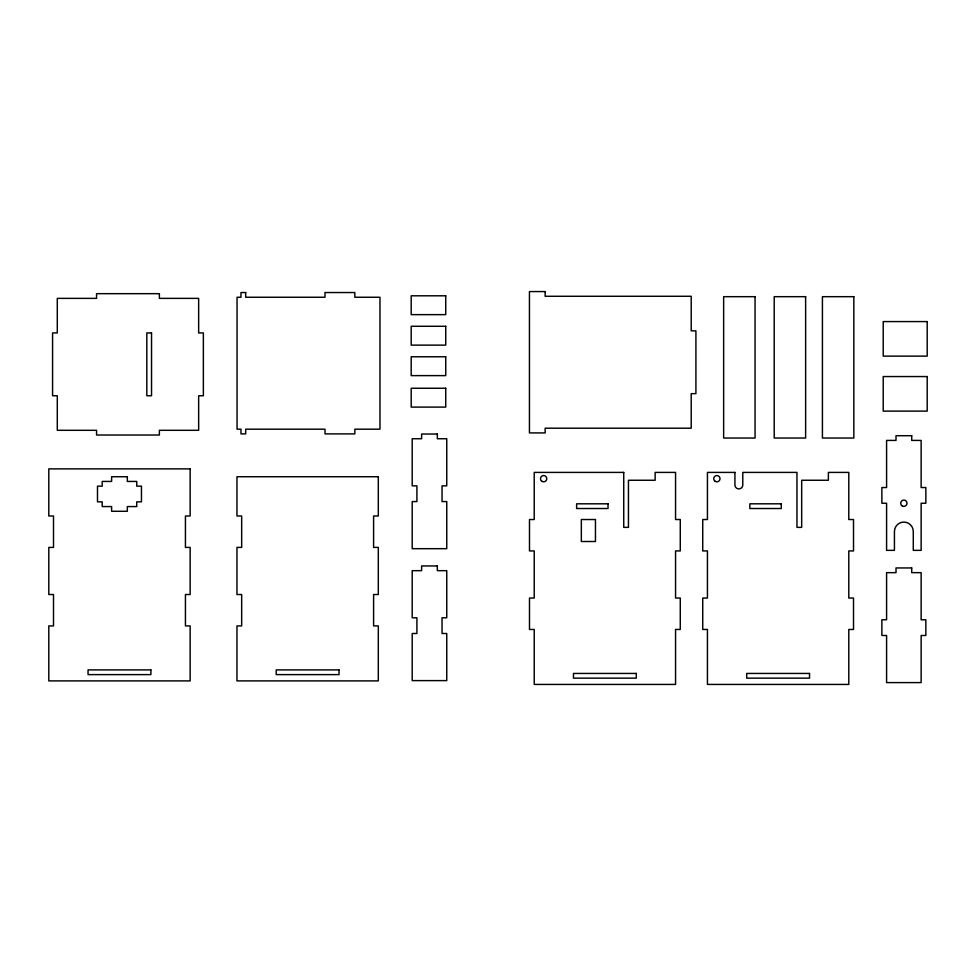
<?xml version="1.0" encoding="UTF-8"?>
<svg xmlns="http://www.w3.org/2000/svg" width="976" height="976" viewBox="0 0 976 976"><rect width="100%" height="100%" fill="white"/><g stroke="black" fill="none" stroke-linecap="round" stroke-linejoin="round"><path stroke-width="1.46" d="M545.157 291.568L529.443 291.568L529.443 432.917L545.157 432.917L545.157 428.208L691.203 428.208L691.203 393.657L695.912 393.657L695.912 330.84L691.203 330.84L691.203 296.277L545.157 296.277L545.157 291.568M245.684 292.544L240.974 292.544L240.974 297.253L237.046 297.253L237.046 429.184L240.974 429.184L240.974 433.893L245.684 433.893L245.684 429.184L324.996 429.184L324.996 433.893L354.837 433.893L354.837 429.184L379.969 429.184L379.969 297.253L354.837 297.253L354.837 292.544L324.996 292.544L324.996 297.253L245.684 297.253L245.684 292.544M159.381 293.666L96.563 293.666L96.563 298.375L57.291 298.375L57.291 332.926L52.582 332.926L52.582 395.756L57.291 395.756L57.291 430.306L96.563 430.306L96.563 435.015L159.381 435.015L159.381 430.306L198.653 430.306L198.653 395.756L203.362 395.756L203.362 332.926L198.653 332.926L198.653 298.375L159.381 298.375L159.381 293.666M445.739 295.801L411.189 295.801L411.189 314.638L445.739 314.638L445.739 295.801M755.058 296.68L723.643 296.68L723.643 438.041L755.058 438.041L755.058 296.68M805.627 296.68L774.212 296.68L774.212 438.041L805.627 438.041L805.627 296.68M853.841 296.68L822.426 296.68L822.426 438.041L853.841 438.041L853.841 296.68M927.2 321.58L883.219 321.58L883.219 356.13L927.2 356.13L927.2 321.58M445.739 326.277L411.189 326.277L411.189 345.126L445.739 345.126L445.739 326.277M151.536 332.926L146.815 332.926L146.815 395.756L151.536 395.756L151.536 332.926M445.739 356.765L411.189 356.765L411.189 375.614L445.739 375.614L445.739 356.765M927.2 376.553L883.219 376.553L883.219 411.116L927.2 411.116L927.2 376.553M445.739 388.253L411.189 388.253L411.189 407.102L445.739 407.102L445.739 388.253M437.333 434.027L421.62 434.027L421.62 438.736L412.201 438.736L412.201 485.853L416.911 485.853L416.911 501.566L412.201 501.566L412.201 548.683L446.752 548.683L446.752 501.566L442.043 501.566L442.043 485.853L446.752 485.853L446.752 438.736L437.333 438.736L437.333 434.027M911.718 435.711L896.005 435.711L896.005 440.42L886.586 440.42L886.586 487.536L881.877 487.536L881.877 503.238L886.586 503.238L886.586 550.354L894.431 550.354L894.431 531.517A9.418 9.418 0 0 1 903.861 522.087A9.418 9.418 0 0 1 913.28 531.517L913.28 550.354L921.137 550.354L921.137 503.238L925.846 503.238L925.846 487.536L921.137 487.536L921.137 440.42L911.718 440.42L911.718 435.711M190.149 468.87L48.8 468.87L48.8 515.987L53.509 515.987L53.509 547.402L48.8 547.402L48.8 594.518L53.509 594.518L53.509 625.921L48.8 625.921L48.8 680.894L190.149 680.894L190.149 625.921L185.44 625.921L185.44 594.518L190.149 594.518L190.149 547.402L185.44 547.402L185.44 515.987L190.149 515.987L190.149 468.87M623.737 472.408L534.214 472.408L534.214 519.525L529.492 519.525L529.492 550.928L534.214 550.928L534.214 598.044L529.492 598.044L529.492 629.459L534.214 629.459L534.214 684.432L675.563 684.432L675.563 629.459L680.272 629.459L680.272 598.044L675.563 598.044L675.563 550.928L680.272 550.928L680.272 519.525L675.563 519.525L675.563 472.408L655.14 472.408L655.14 480.253L628.446 480.253L628.446 527.369L623.737 527.369L623.737 472.408M734.928 472.408L707.441 472.408L707.441 519.525L702.732 519.525L702.732 550.928L707.441 550.928L707.441 598.044L702.732 598.044L702.732 629.459L707.441 629.459L707.441 684.432L848.791 684.432L848.791 629.459L853.512 629.459L853.512 598.044L848.791 598.044L848.791 550.928L853.512 550.928L853.512 519.525L848.791 519.525L848.791 472.408L828.38 472.408L828.38 480.253L801.674 480.253L801.674 527.369L796.965 527.369L796.965 472.408L742.785 472.408L742.785 484.962A3.928 3.928 0 0 1 738.856 488.891A3.928 3.928 0 0 1 734.928 484.962L734.928 472.408M127.331 476.727L111.618 476.727L111.618 481.436L102.199 481.436L102.199 486.146L97.49 486.146L97.49 501.847L102.199 501.847L102.199 506.568L111.618 506.568L111.618 511.278L127.331 511.278L127.331 506.568L136.75 506.568L136.75 501.847L141.459 501.847L141.459 486.146L136.75 486.146L136.75 481.436L127.331 481.436L127.331 476.727M378.31 476.727L236.961 476.727L236.961 515.987L241.67 515.987L241.67 547.402L236.961 547.402L236.961 594.518L241.67 594.518L241.67 625.921L236.961 625.921L236.961 680.894L378.31 680.894L378.31 625.921L373.601 625.921L373.601 594.518L378.31 594.518L378.31 547.402L373.601 547.402L373.601 515.987L378.31 515.987L378.31 476.727M608.024 503.811L576.621 503.811L576.621 508.52L608.024 508.52L608.024 503.811M781.264 503.811L749.849 503.811L749.849 508.52L781.264 508.52L781.264 503.811M595.458 519.525L581.33 519.525L581.33 541.509L595.458 541.509L595.458 519.525M437.333 565.958L421.62 565.958L421.62 570.667L412.201 570.667L412.201 617.784L416.911 617.784L416.911 633.497L412.201 633.497L412.201 680.614L446.752 680.614L446.752 633.497L442.043 633.497L442.043 617.784L446.752 617.784L446.752 570.667L437.333 570.667L437.333 565.958M911.718 567.947L896.005 567.947L896.005 572.656L886.586 572.656L886.586 619.772L881.877 619.772L881.877 635.486L886.586 635.486L886.586 682.602L921.137 682.602L921.137 635.486L925.846 635.486L925.846 619.772L921.137 619.772L921.137 572.656L911.718 572.656L911.718 567.947M150.89 669.902L88.06 669.902L88.06 674.611L150.89 674.611L150.89 669.902M339.038 669.902L276.22 669.902L276.22 674.611L339.038 674.611L339.038 669.902M636.303 673.44L573.473 673.44L573.473 678.149L636.303 678.149L636.303 673.44M809.531 673.44L746.713 673.44L746.713 678.149L809.531 678.149L809.531 673.44M715.213 481.351A3.135 3.135 0 0 0 720.007 478.789A3.135 3.135 0 0 0 715.384 475.922A3.135 3.135 0 0 0 715.213 481.351M541.973 481.351A3.135 3.135 0 0 0 546.767 478.789A3.135 3.135 0 0 0 542.144 475.922A3.135 3.135 0 0 0 541.973 481.351M902.288 505.958A3.135 3.135 0 0 0 906.997 503.238A3.135 3.135 0 0 0 902.288 500.517A3.135 3.135 0 0 0 902.288 505.958"/></g></svg>
